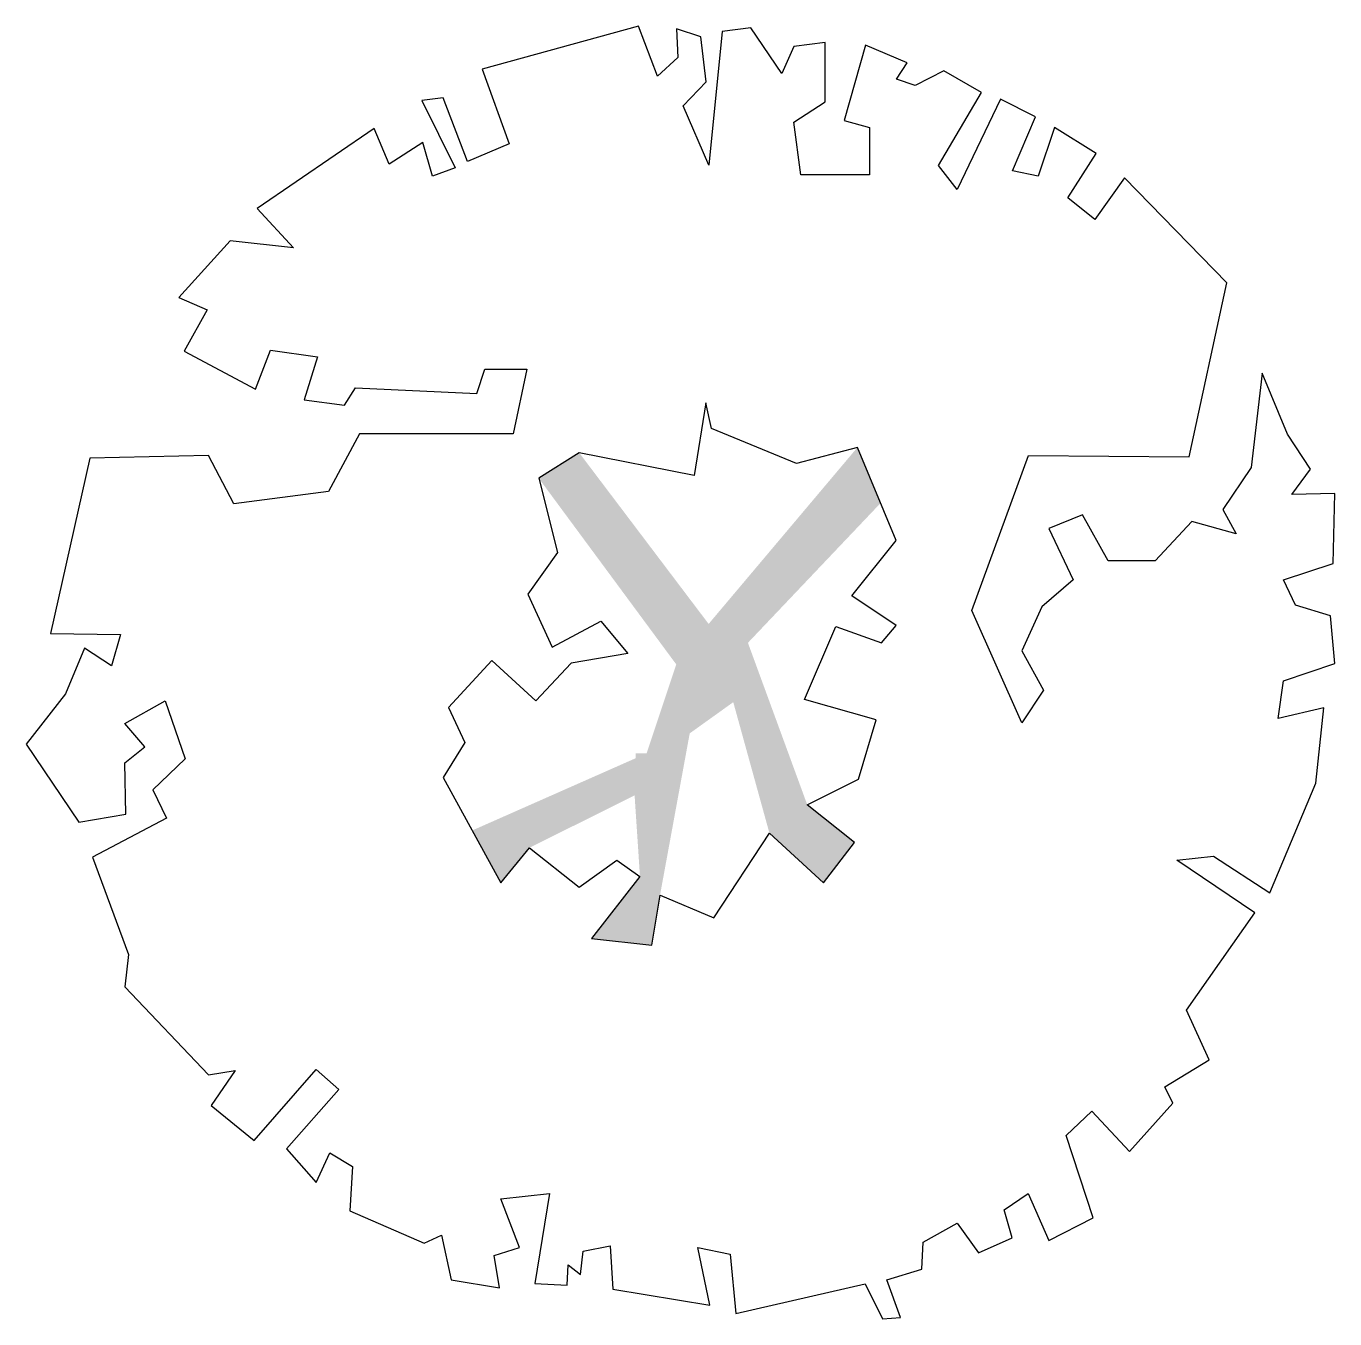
# Model space of a CAD drawing. Extents: x 732 to 1722, y 192 to 1170.
import ezdxf

# ---------------------------------------------------------------- set-up
doc = ezdxf.new("R2010")
doc.units = 0
doc.layers.get('0').update_dxf_attribs({"color": 3, "linetype": 'CONTINUOUS'})

msp = doc.modelspace()

# ---------------------------------------------------------------- linework, layer by layer
at = {"color": 0}
for points in [[(1046.03, 255.03), (1053.31, 221.18), (1090.08, 215.05), (1086, 239.56), (1105.25, 245.68), (1090.97, 282.44), (1127.73, 286.52), (1116.63, 218.25), (1141.13, 217.08), (1142.01, 232.54), (1151.35, 225.24), (1153.39, 242.75), (1173.82, 246.83), (1175.85, 214.15), (1249.37, 201.88), (1240.05, 245.64), (1264.56, 240.68), (1268.92, 195.75), (1366.96, 218.19), (1380.08, 191.63), (1393.5, 192.51), (1383.3, 221.1), (1409.85, 229.26), (1410.73, 249.69), (1436.41, 263.98), (1452.74, 241.51), (1478.13, 252.88), (1472.01, 274.18), (1490.39, 286.43), (1505.84, 250.83), (1539.4, 268.03), (1518.99, 330.48), (1538.55, 348.85), (1567.13, 318.21), (1599.82, 354.96), (1593.69, 367.22), (1627.25, 387.63), (1610.05, 425.28), (1662, 499.08), (1602.78, 538.77), (1630.5, 541.98), (1673.38, 514.25), (1708.12, 597.1), (1714.26, 654.28), (1679.54, 646.12), (1683.63, 674.71), (1722.44, 687.83), (1719.24, 723.72), (1692.69, 731.9), (1683.65, 751.16), (1721.29, 763.4), (1722.47, 816.5), (1689.8, 815.63), (1704.1, 834.89), (1686.6, 861.44), (1667.35, 907.54), (1659.17, 836.06), (1637.57, 804.27), (1647.77, 785.88), (1614.22, 795.23), (1586.5, 765.48), (1550.9, 765.49), (1531.37, 800.21), (1505.98, 790), (1524.35, 751.2), (1500.71, 730.78), (1485.53, 697.23), (1501.86, 667.47), (1485.52, 642.96), (1447.61, 727.87), (1490.53, 845.15), (1612.19, 844.25), (1640.82, 975.82), (1563.23, 1055.49), (1540.76, 1023.99), (1520.34, 1040.33), (1541.65, 1073.88), (1510.14, 1093.44), (1497.88, 1056.68), (1478.33, 1060.77), (1495.85, 1101.61), (1469.3, 1115.04), (1436.6, 1046.48), (1422.31, 1064.86), (1455, 1120), (1426.42, 1136.35), (1404.82, 1125.26), (1390.53, 1130.23), (1398.7, 1142.48), (1367.19, 1155.91), (1350.84, 1098.73), (1370.09, 1093.47), (1370.09, 1057.58), (1318.15, 1057.6), (1312.91, 1097.57), (1336.55, 1113.03), (1336.56, 1157.96), (1312.92, 1154.75), (1303.88, 1134.33), (1280.25, 1169.06), (1258.66, 1166.15), (1248.42, 1064.91), (1229.18, 1109.84), (1246.4, 1128.22), (1242.32, 1162.07), (1223.94, 1168.2), (1225.1, 1146.61), (1209.64, 1132.32), (1195.35, 1170.25), (1076.89, 1137.6), (1097.29, 1081.29), (1065.78, 1067.87), (1047.41, 1116.02), (1031.07, 1113.98), (1056.44, 1062.91), (1039.23, 1056.79), (1031.94, 1082.18), (1006.55, 1065.84), (995.18, 1092.69), (906.47, 1032.32), (933.89, 1002.55), (886.04, 1007.81), (847.23, 964.93), (868.52, 955.59), (851.3, 924.09), (905.27, 895.48), (916.65, 924.95), (952.25, 919.98), (942.03, 887.3), (972.66, 883.21), (980.84, 896.34), (1072.74, 892.23), (1078.87, 910.61), (1110.67, 910.6), (1100.45, 861.59), (984.04, 861.62), (960.39, 817.86), (888.91, 808.54), (869.66, 845.31), (779.8, 843.29), (750.01, 710.54), (803.11, 709.65), (796.1, 686.02), (775.68, 699.45), (761.37, 664.73), (731.6, 626.81), (771.56, 567.57), (807.16, 573.69), (806.29, 612.5), (821.47, 624.75), (806.3, 642.26), (836.94, 659.46), (852.1, 615.7), (827.58, 592.07), (837.79, 570.77), (781.76, 541.02), (809.17, 467.49), (806.25, 442.98), (869.54, 376.45), (889.97, 379.65), (871.58, 353.1), (904.25, 326.55), (951.24, 380.51), (968.45, 365.33), (928.76, 320.41), (951.22, 294.73), (961.43, 317.2), (978.65, 306.98), (976.59, 273.43), (1032.9, 248.91), (1046.03, 255.03)], [(1129.88, 700.24), (1166.64, 719.78), (1187.06, 695.26), (1144.17, 687.98), (1117.61, 659.39), (1084.07, 690.04), (1051.38, 654.45), (1063.63, 627.9), (1047.28, 601.35), (1091.03, 521.69), (1112.62, 548.23), (1150.25, 518.46), (1178.85, 538.88), (1196.35, 526.62), (1159.58, 479.66), (1205.39, 474.39), (1211.52, 512.32), (1252.36, 495.1), (1294.39, 559.27), (1335.23, 521.63), (1358.87, 552.26), (1322.99, 580.86), (1361.8, 600.1), (1375.23, 645.03), (1320.97, 660.51), (1344.62, 715.65), (1379.33, 703.38), (1390.42, 716.51), (1356.88, 738.98), (1390.44, 780.99), (1360.99, 851.31), (1314.89, 839.07), (1250.42, 865.63), (1246.34, 885.18), (1237.28, 830.04), (1150.34, 847.28), (1119.7, 828.03), (1133.98, 771.72), (1111.51, 740.21), (1129.88, 700.24)]]:
    msp.add_lwpolyline(points, dxfattribs=at)
for points in [[(1223.82, 687.08), (1248.34, 717.71), (1119.7, 828.03), (1150.34, 847.28)], [(1248.34, 717.71), (1278.09, 703.41), (1360.99, 851.31), (1378.6, 809.27)], [(1266.99, 658.48), (1278.09, 703.41), (1223.82, 687.08), (1248.34, 717.71)], [(1294.39, 559.27), (1322.99, 580.86), (1266.99, 658.48), (1278.09, 703.41)], [(1201.34, 619.69), (1234.02, 634.86), (1223.82, 687.08), (1266.99, 658.48)], [(1192.29, 587.89), (1234.02, 634.86), (1193.17, 619.69), (1201.34, 619.69)], [(1196.35, 526.62), (1211.52, 512.32), (1192.29, 587.89), (1234.02, 634.86)], [(1069.27, 561.32), (1112.62, 548.23), (1201.34, 619.69), (1192.29, 587.89)], [(1335.23, 521.63), (1358.87, 552.26), (1294.39, 559.27), (1322.99, 580.86)], [(1069.27, 561.32), (1091.03, 521.69), (1112.62, 548.23)], [(1159.58, 479.66), (1205.39, 474.39), (1196.35, 526.62), (1211.52, 512.32)]]:
    msp.add_solid(points, dxfattribs=at)

doc.saveas('drawing.dxf')
